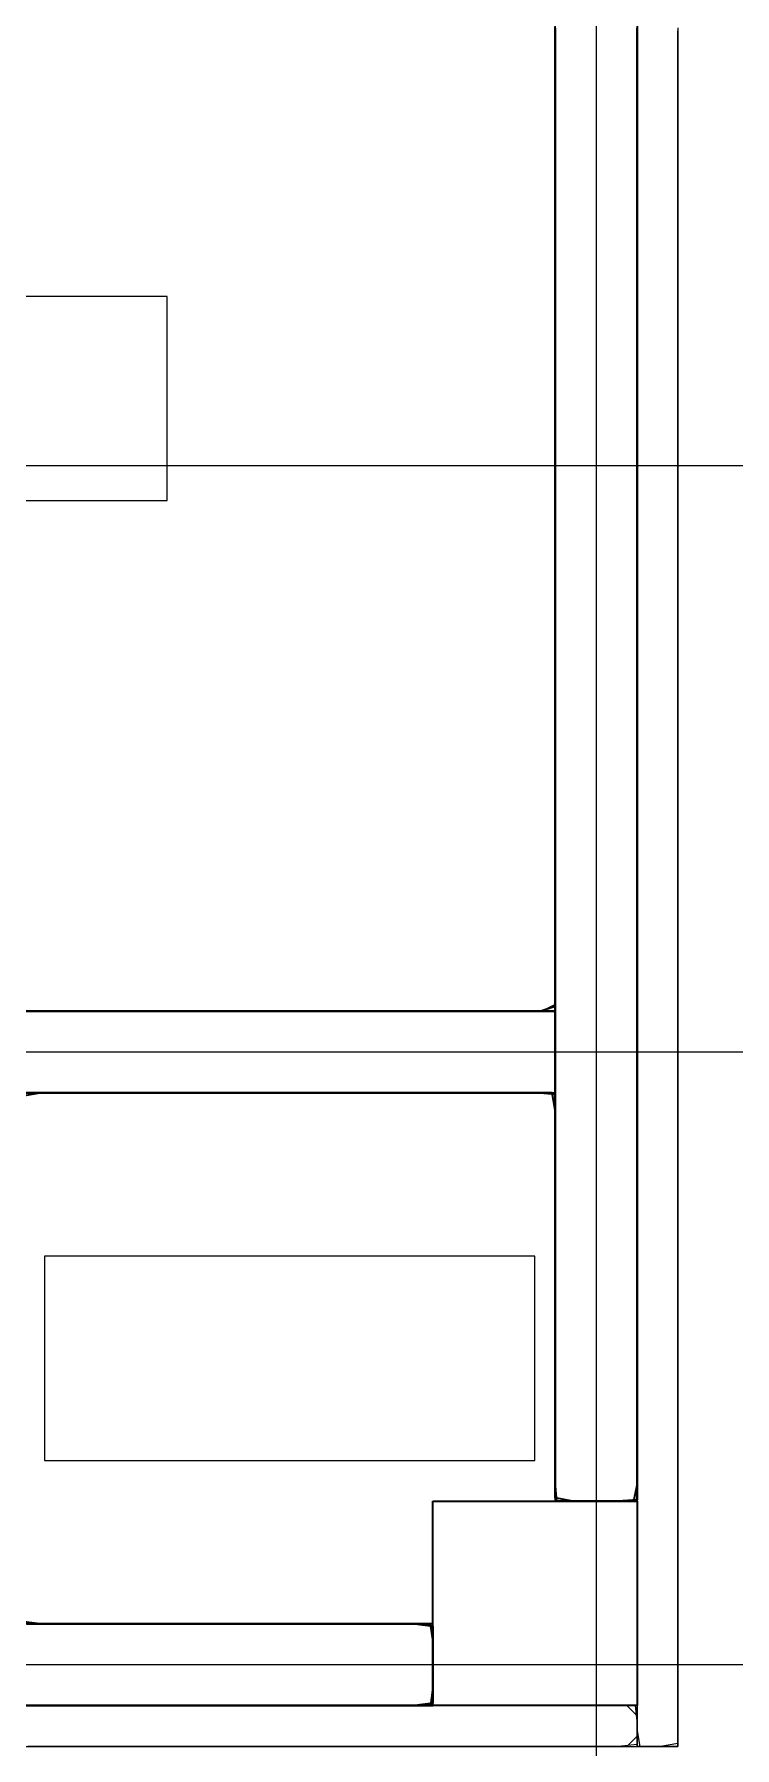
# Model space of a CAD drawing. Header units: metres. Extents: x 0 to 434, y -50 to 331.
# Drawn here: x 283.65 to 300.79, y 75.09 to 117.04 of the extents above; entities that cross this region are included whole.
import ezdxf

# ---------------------------------------------------------------- set-up
doc = ezdxf.new("R2010")
doc.units = ezdxf.units.M
for name, color, linetype in [('A-ANNO', 7, 'Continuous'), ('A-COLU', 7, 'Continuous'), ('A-MAT', 7, 'Continuous'), ('A-SLAB', 7, 'Continuous'), ('A-WALL', 7, 'Continuous')]:
    doc.layers.add(name, color=color, linetype=linetype)

msp = doc.modelspace()

# ---------------------------------------------------------------- linework, layer by layer
at = {"linetype": 'Continuous', "lineweight": 25}
for points in [[(274.899, 105.627), (286.899, 105.627), (286.899, 110.627), (274.899, 110.627), (274.899, 105.627)], [(283.899, 82.127), (295.899, 82.127), (295.899, 87.127), (283.899, 87.127), (283.899, 82.127)]]:
    msp.add_lwpolyline(points, close=True, dxfattribs=at)
at = {"layer": 'A-ANNO', "linetype": 'Continuous', "lineweight": 18, "true_color": 0x000000}
for p, q in [((297.399, 224.487), (297.399, 36.119)), ((103.402, 106.484), (353.399, 106.484)), ((262.429, 92.127), (311.677, 92.127)), ((262.429, 92.127), (311.677, 92.127)), ((80.3, 77.127), (340.779, 77.127))]:
    msp.add_line(p, q, dxfattribs=at)
at = {"layer": 'A-COLU', "linetype": 'Continuous', "lineweight": 35, "true_color": 0x000000}
for points in [[(293.399, 81.127), (293.899, 81.127), (294.399, 81.127), (294.899, 81.127), (295.399, 81.127), (295.899, 81.127), (296.399, 81.127), (296.899, 81.127), (297.399, 81.127), (297.899, 81.127), (298.399, 81.127)], [(293.399, 76.127), (293.399, 76.627), (293.399, 77.127), (293.399, 77.627), (293.399, 78.127), (293.399, 78.627), (293.399, 79.127), (293.399, 79.627), (293.399, 80.127), (293.399, 80.627), (293.399, 81.127)], [(298.399, 81.127), (298.399, 80.627), (298.399, 80.127), (298.399, 79.627), (298.399, 79.127), (298.399, 78.627), (298.399, 78.127), (298.399, 77.627), (298.399, 77.127), (298.399, 76.627), (298.399, 76.127)], [(298.399, 76.127), (297.899, 76.127), (297.399, 76.127), (296.899, 76.127), (296.399, 76.127), (295.899, 76.127), (295.399, 76.127), (294.899, 76.127), (294.399, 76.127), (293.899, 76.127), (293.399, 76.127)]]:
    msp.add_lwpolyline(points, dxfattribs=at)
msp.add_lwpolyline([(293.399, 81.127), (293.899, 81.127), (294.399, 81.127), (294.899, 81.127), (295.399, 81.127), (295.899, 81.127), (296.399, 81.127), (296.899, 81.127), (297.399, 81.127), (297.899, 81.127), (298.399, 81.127), (298.399, 80.627), (298.399, 80.127), (298.399, 79.627), (298.399, 79.127), (298.399, 78.627), (298.399, 78.127), (298.399, 77.627), (298.399, 77.127), (298.399, 76.627), (298.399, 76.127), (297.899, 76.127), (297.399, 76.127), (296.899, 76.127), (296.399, 76.127), (295.899, 76.127), (295.399, 76.127), (294.899, 76.127), (294.399, 76.127), (293.899, 76.127), (293.399, 76.127), (293.399, 76.627), (293.399, 77.127), (293.399, 77.627), (293.399, 78.127), (293.399, 78.627), (293.399, 79.127), (293.399, 79.627), (293.399, 80.127), (293.399, 80.627), (293.399, 81.127)], close=True, dxfattribs=at)
at = {"layer": 'A-MAT', "linetype": 'Continuous', "lineweight": 18, "true_color": 0x000000}
for points in [[(296.399, 117.293), (296.399, 116.793), (296.399, 116.293), (296.399, 115.793), (296.399, 115.293), (296.399, 114.793), (296.399, 114.293), (296.399, 113.793), (296.399, 113.293), (296.399, 112.793), (296.399, 112.293), (296.399, 111.793), (296.399, 111.293), (296.399, 110.793), (296.399, 110.293), (296.399, 109.793), (296.399, 109.293), (296.399, 108.793), (296.399, 108.293), (296.399, 107.793), (296.399, 107.293), (296.399, 106.793), (296.399, 106.293), (296.399, 105.793), (296.399, 105.293), (296.399, 104.793), (296.399, 104.293), (296.399, 103.793), (296.399, 103.293), (296.399, 102.793), (296.399, 102.293), (296.399, 101.793), (296.399, 101.293), (296.399, 100.793), (296.399, 100.293), (296.399, 99.793), (296.399, 99.293), (296.399, 98.793), (296.399, 98.293), (296.399, 97.793), (296.399, 97.293), (296.399, 96.793), (296.399, 96.293), (296.399, 95.793), (296.399, 95.293), (296.399, 94.793), (296.399, 94.293), (296.399, 93.793), (296.399, 93.293), (296.066, 93.127), (295.566, 93.127), (295.066, 93.127), (294.566, 93.127), (294.066, 93.127), (293.566, 93.127), (293.066, 93.127), (292.566, 93.127), (292.066, 93.127), (291.566, 93.127), (291.066, 93.127), (290.566, 93.127), (290.066, 93.127), (289.566, 93.127), (289.066, 93.127), (288.566, 93.127), (288.066, 93.127), (287.566, 93.127), (287.066, 93.127), (286.566, 93.127), (286.066, 93.127), (285.566, 93.127), (285.066, 93.127), (284.566, 93.127), (284.066, 93.127), (283.566, 93.127)], [(299.399, 117.2), (299.399, 116.7), (299.399, 116.2), (299.399, 115.7), (299.399, 115.2), (299.399, 114.7), (299.399, 114.2), (299.399, 113.7), (299.399, 113.2), (299.399, 112.7), (299.399, 112.2), (299.399, 111.7), (299.399, 111.2), (299.399, 110.7), (299.399, 110.2), (299.399, 109.7), (299.399, 109.2), (299.399, 108.7), (299.399, 108.2), (299.399, 107.7), (299.399, 107.2), (299.399, 106.7), (299.399, 106.2), (299.399, 105.7), (299.399, 105.2), (299.399, 104.7), (299.399, 104.2), (299.399, 103.7), (299.399, 103.2), (299.399, 102.7), (299.399, 102.2), (299.399, 101.7), (299.399, 101.2), (299.399, 100.7), (299.399, 100.2), (299.399, 99.7), (299.399, 99.2), (299.399, 98.7), (299.399, 98.2), (299.399, 97.7), (299.399, 97.2), (299.399, 96.7), (299.399, 96.2), (299.399, 95.7), (299.399, 95.2), (299.399, 94.7), (299.399, 94.2), (299.399, 93.7), (299.399, 93.2), (299.399, 92.7), (299.399, 92.2), (299.399, 91.7), (299.399, 91.2), (299.399, 90.7), (299.399, 90.2), (299.399, 89.7), (299.399, 89.2), (299.399, 88.7), (299.399, 88.2), (299.399, 87.7), (299.399, 87.2), (299.399, 86.7), (299.399, 86.2), (299.399, 85.7), (299.399, 85.2), (299.399, 84.7), (299.399, 84.2), (299.399, 83.7), (299.399, 83.2), (299.399, 82.7), (299.399, 82.2), (299.399, 81.7), (299.399, 81.2), (299.399, 80.7), (299.399, 80.2), (299.399, 79.7), (299.399, 79.2), (299.399, 78.7), (299.399, 78.2), (299.399, 77.7), (299.399, 77.2), (299.399, 76.7), (299.399, 76.2), (299.399, 75.7), (299.399, 75.2), (298.973, 75.127), (298.473, 75.127), (298.399, 75.553), (298.399, 76.053), (298.399, 76.553), (298.399, 77.053), (298.399, 77.553), (298.399, 78.053), (298.399, 78.553), (298.399, 79.053), (298.399, 79.553), (298.399, 80.053), (298.399, 80.553), (298.399, 81.053), (298.399, 81.553), (298.399, 82.053), (298.399, 82.553), (298.399, 83.053), (298.399, 83.553), (298.399, 84.053), (298.399, 84.553), (298.399, 85.053), (298.399, 85.553), (298.399, 86.053), (298.399, 86.553), (298.399, 87.053), (298.399, 87.553), (298.399, 88.053), (298.399, 88.553), (298.399, 89.053), (298.399, 89.553), (298.399, 90.053), (298.399, 90.553), (298.399, 91.053), (298.399, 91.553), (298.399, 92.053), (298.399, 92.553), (298.399, 93.053), (298.399, 93.553), (298.399, 94.053), (298.399, 94.553), (298.399, 95.053), (298.399, 95.553), (298.399, 96.053), (298.399, 96.553), (298.399, 97.053), (298.399, 97.553), (298.399, 98.053), (298.399, 98.553), (298.399, 99.053), (298.399, 99.553), (298.399, 100.053), (298.399, 100.553), (298.399, 101.053), (298.399, 101.553), (298.399, 102.053), (298.399, 102.553), (298.399, 103.053), (298.399, 103.553), (298.399, 104.053), (298.399, 104.553), (298.399, 105.053), (298.399, 105.553), (298.399, 106.053), (298.399, 106.553), (298.399, 107.053), (298.399, 107.553), (298.399, 108.053), (298.399, 108.553), (298.399, 109.053), (298.399, 109.553), (298.399, 110.053), (298.399, 110.553), (298.399, 111.053), (298.399, 111.553), (298.399, 112.053), (298.399, 112.553), (298.399, 113.053), (298.399, 113.553), (298.399, 114.053), (298.399, 114.553), (298.399, 115.053), (298.399, 115.553), (298.399, 116.053), (298.399, 116.553), (298.399, 117.053)], [(298.399, 117.127), (298.399, 116.627), (298.399, 116.127), (298.399, 115.627), (298.399, 115.127), (298.399, 114.627), (298.399, 114.127), (298.399, 113.627), (298.399, 113.127), (298.399, 112.627), (298.399, 112.127), (298.399, 111.627), (298.399, 111.127), (298.399, 110.627), (298.399, 110.127), (298.399, 109.627), (298.399, 109.127), (298.399, 108.627), (298.399, 108.127), (298.399, 107.627), (298.399, 107.127), (298.399, 106.627), (298.399, 106.127), (298.399, 105.627), (298.399, 105.127), (298.399, 104.627), (298.399, 104.127), (298.399, 103.627), (298.399, 103.127), (298.399, 102.627), (298.399, 102.127), (298.399, 101.627), (298.399, 101.127), (298.399, 100.627), (298.399, 100.127), (298.399, 99.627), (298.399, 99.127), (298.399, 98.627), (298.399, 98.127), (298.399, 97.627), (298.399, 97.127), (298.399, 96.627), (298.399, 96.127), (298.399, 95.627), (298.399, 95.127), (298.399, 94.627), (298.399, 94.127), (298.399, 93.627), (298.399, 93.127), (298.399, 92.627), (298.399, 92.127), (298.399, 91.627), (298.399, 91.127), (298.399, 90.627), (298.399, 90.127), (298.399, 89.627), (298.399, 89.127), (298.399, 88.627), (298.399, 88.127), (298.399, 87.627), (298.399, 87.127), (298.399, 86.627), (298.399, 86.127), (298.399, 85.627), (298.399, 85.127), (298.399, 84.627), (298.399, 84.127), (298.399, 83.627), (298.399, 83.127), (298.399, 82.627), (298.399, 82.127), (298.399, 81.627), (298.399, 81.127), (298.399, 80.627), (298.399, 80.127), (298.399, 79.627), (298.399, 79.127), (298.399, 78.627), (298.399, 78.127), (298.399, 77.627), (298.399, 77.127), (298.399, 76.627), (298.399, 76.127), (298.399, 75.627), (298.399, 75.127)], [(299.399, 117.127), (299.399, 116.627), (299.399, 116.127), (299.399, 115.627), (299.399, 115.127), (299.399, 114.627), (299.399, 114.127), (299.399, 113.627), (299.399, 113.127), (299.399, 112.627), (299.399, 112.127), (299.399, 111.627), (299.399, 111.127), (299.399, 110.627), (299.399, 110.127), (299.399, 109.627), (299.399, 109.127), (299.399, 108.627), (299.399, 108.127), (299.399, 107.627), (299.399, 107.127), (299.399, 106.627), (299.399, 106.127), (299.399, 105.627), (299.399, 105.127), (299.399, 104.627), (299.399, 104.127), (299.399, 103.627), (299.399, 103.127), (299.399, 102.627), (299.399, 102.127), (299.399, 101.627), (299.399, 101.127), (299.399, 100.627), (299.399, 100.127), (299.399, 99.627), (299.399, 99.127), (299.399, 98.627), (299.399, 98.127), (299.399, 97.627), (299.399, 97.127), (299.399, 96.627), (299.399, 96.127), (299.399, 95.627), (299.399, 95.127), (299.399, 94.627), (299.399, 94.127), (299.399, 93.627), (299.399, 93.127), (299.399, 92.627), (299.399, 92.127), (299.399, 91.627), (299.399, 91.127), (299.399, 90.627), (299.399, 90.127), (299.399, 89.627), (299.399, 89.127), (299.399, 88.627), (299.399, 88.127), (299.399, 87.627), (299.399, 87.127), (299.399, 86.627), (299.399, 86.127), (299.399, 85.627), (299.399, 85.127), (299.399, 84.627), (299.399, 84.127), (299.399, 83.627), (299.399, 83.127), (299.399, 82.627), (299.399, 82.127), (299.399, 81.627), (299.399, 81.127), (299.399, 80.627), (299.399, 80.127), (299.399, 79.627), (299.399, 79.127), (299.399, 78.627), (299.399, 78.127), (299.399, 77.627), (299.399, 77.127), (299.399, 76.627), (299.399, 76.127), (299.399, 75.627), (299.399, 75.127), (298.899, 75.127), (298.399, 75.127), (298.399, 75.127), (298.399, 75.627), (298.399, 76.127), (298.399, 76.627), (298.399, 77.127), (298.399, 77.627), (298.399, 78.127), (298.399, 78.627), (298.399, 79.127), (298.399, 79.627), (298.399, 80.127), (298.399, 80.627), (298.399, 81.127), (298.399, 81.627), (298.399, 82.127), (298.399, 82.627), (298.399, 83.127), (298.399, 83.627), (298.399, 84.127), (298.399, 84.627), (298.399, 85.127), (298.399, 85.627), (298.399, 86.127), (298.399, 86.627), (298.399, 87.127), (298.399, 87.627), (298.399, 88.127), (298.399, 88.627), (298.399, 89.127), (298.399, 89.627), (298.399, 90.127), (298.399, 90.627), (298.399, 91.127), (298.399, 91.627), (298.399, 92.127), (298.399, 92.627), (298.399, 93.127), (298.399, 93.627), (298.399, 94.127), (298.399, 94.627), (298.399, 95.127), (298.399, 95.627), (298.399, 96.127), (298.399, 96.627), (298.399, 97.127), (298.399, 97.627), (298.399, 98.127), (298.399, 98.627), (298.399, 99.127), (298.399, 99.627), (298.399, 100.127), (298.399, 100.627), (298.399, 101.127), (298.399, 101.627), (298.399, 102.127), (298.399, 102.627), (298.399, 103.127), (298.399, 103.627), (298.399, 104.127), (298.399, 104.627), (298.399, 105.127), (298.399, 105.627), (298.399, 106.127), (298.399, 106.627), (298.399, 107.127), (298.399, 107.627), (298.399, 108.127), (298.399, 108.627), (298.399, 109.127), (298.399, 109.627), (298.399, 110.127), (298.399, 110.627), (298.399, 111.127), (298.399, 111.627), (298.399, 112.127), (298.399, 112.627), (298.399, 113.127), (298.399, 113.627), (298.399, 114.127), (298.399, 114.627), (298.399, 115.127), (298.399, 115.627), (298.399, 116.127), (298.399, 116.627), (298.399, 117.127)], [(298.399, 117.095), (298.399, 116.595), (298.399, 116.096), (298.399, 115.596), (298.399, 115.097), (298.399, 114.597), (298.399, 114.097), (298.399, 113.598), (298.399, 113.098), (298.399, 112.599), (298.399, 112.099), (298.399, 111.6), (298.399, 111.1), (298.399, 110.601), (298.399, 110.101), (298.399, 109.601), (298.399, 109.102), (298.399, 108.602), (298.399, 108.103), (298.399, 107.603), (298.399, 107.104), (298.399, 106.604), (298.399, 106.105), (298.399, 105.605), (298.399, 105.105), (298.399, 104.606), (298.399, 104.106), (298.399, 103.607), (298.399, 103.107), (298.399, 102.608), (298.399, 102.108), (298.399, 101.609), (298.399, 101.109), (298.399, 100.609), (298.399, 100.11), (298.399, 99.61), (298.399, 99.111), (298.399, 98.611), (298.399, 98.112), (298.399, 97.612), (298.399, 97.113), (298.399, 96.613), (298.399, 96.113), (298.399, 95.614), (298.399, 95.114), (298.399, 94.615), (298.399, 94.115), (298.399, 93.616), (298.399, 93.116), (298.399, 92.617), (298.399, 92.117), (298.399, 91.617), (298.399, 91.118), (298.399, 90.618), (298.399, 90.119), (298.399, 89.619), (298.399, 89.12), (298.399, 88.62), (298.399, 88.121), (298.399, 87.621), (298.399, 87.121), (298.399, 86.622), (298.399, 86.122), (298.399, 85.623), (298.399, 85.123), (298.399, 84.624), (298.399, 84.124), (298.399, 83.625), (298.399, 83.125), (298.399, 82.625), (298.399, 82.126), (298.399, 81.626), (298.399, 81.127)], [(299.399, 75.127), (299.399, 75.627), (299.399, 76.127), (299.399, 76.627), (299.399, 77.127), (299.399, 77.627), (299.399, 78.127), (299.399, 78.627), (299.399, 79.127), (299.399, 79.627), (299.399, 80.127), (299.399, 80.627), (299.399, 81.127), (299.399, 81.627), (299.399, 82.127), (299.399, 82.627), (299.399, 83.127), (299.399, 83.627), (299.399, 84.127), (299.399, 84.627), (299.399, 85.127), (299.399, 85.627), (299.399, 86.127), (299.399, 86.627), (299.399, 87.127), (299.399, 87.627), (299.399, 88.127), (299.399, 88.627), (299.399, 89.127), (299.399, 89.627), (299.399, 90.127), (299.399, 90.627), (299.399, 91.127), (299.399, 91.627), (299.399, 92.127), (299.399, 92.627), (299.399, 93.127), (299.399, 93.627), (299.399, 94.127), (299.399, 94.627), (299.399, 95.127), (299.399, 95.627), (299.399, 96.127), (299.399, 96.627), (299.399, 97.127), (299.399, 97.627), (299.399, 98.127), (299.399, 98.627), (299.399, 99.127), (299.399, 99.627), (299.399, 100.127), (299.399, 100.627), (299.399, 101.127), (299.399, 101.627), (299.399, 102.127), (299.399, 102.627), (299.399, 103.127), (299.399, 103.627), (299.399, 104.127), (299.399, 104.627), (299.399, 105.127), (299.399, 105.627), (299.399, 106.127), (299.399, 106.627), (299.399, 107.127), (299.399, 107.627), (299.399, 108.127), (299.399, 108.627), (299.399, 109.127), (299.399, 109.627), (299.399, 110.127), (299.399, 110.627), (299.399, 111.127), (299.399, 111.627), (299.399, 112.127), (299.399, 112.627), (299.399, 113.127), (299.399, 113.627), (299.399, 114.127), (299.399, 114.627), (299.399, 115.127), (299.399, 115.627), (299.399, 116.127), (299.399, 116.627), (299.399, 117.127)], [(283.399, 91.127), (283.899, 91.127), (284.399, 91.127), (284.899, 91.127), (285.399, 91.127), (285.899, 91.127), (286.399, 91.127), (286.899, 91.127), (287.399, 91.127), (287.899, 91.127), (288.399, 91.127), (288.899, 91.127), (289.399, 91.127), (289.899, 91.127), (290.399, 91.127), (290.899, 91.127), (291.399, 91.127), (291.899, 91.127), (292.399, 91.127), (292.899, 91.127), (293.399, 91.127), (293.899, 91.127), (294.399, 91.127), (294.899, 91.127), (295.399, 91.127), (295.899, 91.127), (296.399, 91.127), (296.399, 90.627), (296.399, 90.127), (296.399, 89.627), (296.399, 89.127), (296.399, 88.627), (296.399, 88.127), (296.399, 87.627), (296.399, 87.127), (296.399, 86.627), (296.399, 86.127), (296.399, 85.627), (296.399, 85.127), (296.399, 84.627), (296.399, 84.127), (296.399, 83.627), (296.399, 83.127), (296.399, 82.627), (296.399, 82.127), (296.399, 81.627), (296.399, 81.127), (295.899, 81.127), (295.399, 81.127), (294.899, 81.127), (294.399, 81.127), (293.899, 81.127), (293.399, 81.127), (293.399, 81.127), (293.399, 80.627), (293.399, 80.127), (293.399, 79.627), (293.399, 79.127), (293.399, 78.627), (293.399, 78.127), (292.899, 78.127), (292.399, 78.127), (291.899, 78.127), (291.399, 78.127), (290.899, 78.127), (290.399, 78.127), (289.899, 78.127), (289.399, 78.127), (288.899, 78.127), (288.399, 78.127), (287.899, 78.127), (287.399, 78.127), (286.899, 78.127), (286.399, 78.127), (285.899, 78.127), (285.399, 78.127), (284.899, 78.127), (284.399, 78.127), (283.899, 78.127), (283.399, 78.127)], [(283.195, 75.127), (283.694, 75.127), (284.192, 75.127), (284.691, 75.127), (285.189, 75.127), (285.688, 75.127), (286.186, 75.127), (286.685, 75.127), (287.183, 75.127), (287.682, 75.127), (288.18, 75.127), (288.679, 75.127), (289.177, 75.127), (289.676, 75.127), (290.174, 75.127), (290.673, 75.127), (291.171, 75.127), (291.67, 75.127), (292.168, 75.127), (292.667, 75.127), (293.165, 75.127), (293.664, 75.127), (294.162, 75.127), (294.661, 75.127), (295.159, 75.127), (295.658, 75.127), (296.156, 75.127), (296.655, 75.127), (297.153, 75.127), (297.652, 75.127), (298.15, 75.127), (298.399, 75.376), (298.399, 75.874), (298.153, 76.127), (297.655, 76.127), (297.156, 76.127), (296.658, 76.127), (296.159, 76.127), (295.661, 76.127), (295.162, 76.127), (294.664, 76.127), (294.165, 76.127), (293.667, 76.127), (293.168, 76.127), (292.67, 76.127), (292.171, 76.127), (291.673, 76.127), (291.174, 76.127), (290.676, 76.127), (290.177, 76.127), (289.679, 76.127), (289.18, 76.127), (288.682, 76.127), (288.183, 76.127), (287.685, 76.127), (287.186, 76.127), (286.688, 76.127), (286.189, 76.127), (285.691, 76.127), (285.192, 76.127), (284.694, 76.127), (284.195, 76.127), (283.697, 76.127), (283.198, 76.127)], [(283.398, 76.127), (283.897, 76.127), (284.395, 76.127), (284.894, 76.127), (285.392, 76.127), (285.891, 76.127), (286.389, 76.127), (286.888, 76.127), (287.386, 76.127), (287.885, 76.127), (288.383, 76.127), (288.882, 76.127), (289.38, 76.127), (289.879, 76.127), (290.377, 76.127), (290.876, 76.127), (291.374, 76.127), (291.873, 76.127), (292.371, 76.127), (292.87, 76.127), (293.368, 76.127), (293.867, 76.127), (294.365, 76.127), (294.864, 76.127), (295.362, 76.127), (295.861, 76.127), (296.359, 76.127), (296.858, 76.127), (297.356, 76.127), (297.855, 76.127), (298.353, 76.127), (298.399, 75.674), (298.399, 75.176), (297.95, 75.127), (297.451, 75.127), (296.953, 75.127), (296.454, 75.127), (295.956, 75.127), (295.457, 75.127), (294.959, 75.127), (294.46, 75.127), (293.962, 75.127), (293.463, 75.127), (292.965, 75.127), (292.466, 75.127), (291.968, 75.127), (291.469, 75.127), (290.971, 75.127), (290.472, 75.127), (289.974, 75.127), (289.475, 75.127), (288.977, 75.127), (288.478, 75.127), (287.98, 75.127), (287.481, 75.127), (286.983, 75.127), (286.484, 75.127), (285.986, 75.127), (285.487, 75.127), (284.989, 75.127), (284.49, 75.127), (283.992, 75.127), (283.493, 75.127)], [(298.399, 76.127), (297.902, 76.127), (297.405, 76.127), (296.908, 76.127), (296.411, 76.127), (295.914, 76.127), (295.418, 76.127), (294.921, 76.127), (294.424, 76.127), (293.927, 76.127), (293.43, 76.127), (292.933, 76.127), (292.436, 76.127), (291.939, 76.127), (291.442, 76.127), (290.945, 76.127), (290.448, 76.127), (289.951, 76.127), (289.454, 76.127), (288.957, 76.127), (288.46, 76.127), (287.963, 76.127), (287.466, 76.127), (286.969, 76.127), (286.472, 76.127), (285.975, 76.127), (285.478, 76.127), (284.981, 76.127), (284.484, 76.127), (283.987, 76.127), (283.49, 76.127)], [(298.399, 75.127), (298.399, 75.252), (298.399, 75.377), (298.399, 75.502), (298.399, 75.627), (298.399, 75.752), (298.399, 75.877), (298.399, 76.002), (298.399, 76.127)], [(283.49, 75.127), (283.987, 75.127), (284.484, 75.127), (284.981, 75.127), (285.478, 75.127), (285.975, 75.127), (286.472, 75.127), (286.969, 75.127), (287.466, 75.127), (287.963, 75.127), (288.46, 75.127), (288.957, 75.127), (289.454, 75.127), (289.951, 75.127), (290.448, 75.127), (290.945, 75.127), (291.442, 75.127), (291.939, 75.127), (292.436, 75.127), (292.933, 75.127), (293.43, 75.127), (293.927, 75.127), (294.424, 75.127), (294.921, 75.127), (295.418, 75.127), (295.914, 75.127), (296.411, 75.127), (296.908, 75.127), (297.405, 75.127), (297.902, 75.127), (298.399, 75.127)], [(298.399, 75.127), (298.524, 75.127), (298.649, 75.127), (298.774, 75.127), (298.899, 75.127), (299.024, 75.127), (299.149, 75.127), (299.274, 75.127), (299.399, 75.127)]]:
    msp.add_lwpolyline(points, dxfattribs=at)
msp.add_lwpolyline([(298.399, 75.127), (298.399, 75.127), (298.399, 75.127), (298.399, 75.127), (298.399, 75.127), (298.399, 75.127), (298.399, 75.127), (298.399, 75.127), (298.399, 75.127)], close=True, dxfattribs=at)
at = {"layer": 'A-SLAB', "linetype": 'Continuous', "lineweight": 35, "true_color": 0x000000}
msp.add_lwpolyline([(298.399, 94.266), (298.399, 94.763), (298.399, 95.261), (298.399, 95.759), (298.399, 96.256), (298.399, 96.754), (298.399, 97.251), (298.399, 97.749), (298.399, 98.247), (298.399, 98.744), (298.399, 99.242), (298.399, 99.739), (298.399, 100.237), (298.399, 100.735), (298.399, 101.232), (298.399, 101.73), (298.399, 102.227), (298.399, 102.725), (298.399, 103.223), (298.399, 103.72), (298.399, 104.218), (298.399, 104.715), (298.399, 105.213), (298.399, 105.711), (298.399, 106.208), (298.399, 106.706), (298.399, 107.203), (298.399, 107.701), (298.399, 108.199), (298.399, 108.696), (298.399, 109.194), (298.399, 109.691), (298.399, 110.189), (298.399, 110.687), (298.399, 111.184), (298.399, 111.682), (298.399, 112.18), (298.399, 112.677), (298.399, 113.175), (298.399, 113.672), (298.399, 114.17), (298.399, 114.668), (298.399, 115.165), (298.399, 115.663), (298.399, 116.16), (298.399, 116.658), (298.399, 117.156)], dxfattribs=at)
at = {"layer": 'A-WALL', "linetype": 'Continuous', "lineweight": 35, "true_color": 0x000000}
for points in [[(298.4, 117.527), (298.4, 117.027), (298.4, 116.528), (298.4, 116.028), (298.4, 115.528), (298.4, 115.028), (298.4, 114.528), (298.4, 114.029), (298.4, 113.529), (298.4, 113.029), (298.4, 112.529), (298.4, 112.03), (298.4, 111.53), (298.4, 111.03), (298.4, 110.53), (298.4, 110.031), (298.4, 109.531), (298.4, 109.031), (298.4, 108.531), (298.4, 108.032), (298.4, 107.532), (298.4, 107.032), (298.4, 106.532), (298.4, 106.033), (298.4, 105.533), (298.4, 105.033), (298.4, 104.533), (298.4, 104.034), (298.4, 103.534), (298.4, 103.034), (298.4, 102.534), (298.4, 102.035), (298.4, 101.535), (298.4, 101.035), (298.4, 100.535), (298.4, 100.036), (298.4, 99.536), (298.4, 99.036), (298.4, 98.536), (298.4, 98.037), (298.4, 97.537), (298.4, 97.037), (298.4, 96.537), (298.4, 96.038), (298.4, 95.538), (298.4, 95.038), (298.4, 94.538), (298.4, 94.038), (298.4, 93.539), (298.4, 93.039), (298.4, 92.539), (298.4, 92.039), (298.4, 91.54), (298.4, 91.04), (298.4, 90.54), (298.4, 90.04), (298.4, 89.541), (298.4, 89.041), (298.4, 88.541), (298.4, 88.041), (298.4, 87.542), (298.4, 87.042), (298.4, 86.542), (298.4, 86.042), (298.4, 85.543), (298.4, 85.043), (298.4, 84.543), (298.4, 84.043), (298.4, 83.544), (298.4, 83.044), (298.4, 82.544), (298.4, 82.044), (298.4, 81.545), (298.317, 81.127), (297.818, 81.127), (297.318, 81.127), (296.818, 81.127), (296.4, 81.208), (296.4, 81.708), (296.4, 82.208), (296.4, 82.708), (296.4, 83.207), (296.4, 83.707), (296.4, 84.207), (296.4, 84.707), (296.4, 85.206), (296.4, 85.706), (296.4, 86.206), (296.4, 86.706), (296.4, 87.205), (296.4, 87.705), (296.4, 88.205), (296.4, 88.705), (296.4, 89.204), (296.4, 89.704), (296.4, 90.204), (296.4, 90.704), (296.323, 91.127), (295.824, 91.127), (295.324, 91.127), (294.824, 91.127), (294.324, 91.127), (293.825, 91.127), (293.325, 91.127), (292.825, 91.127), (292.325, 91.127), (291.825, 91.127), (291.326, 91.127), (290.826, 91.127), (290.326, 91.127), (289.826, 91.127), (289.327, 91.127), (288.827, 91.127), (288.327, 91.127), (287.827, 91.127), (287.328, 91.127), (286.828, 91.127), (286.328, 91.127), (285.828, 91.127), (285.329, 91.127), (284.829, 91.127), (284.329, 91.127), (283.829, 91.127), (283.4, 91.057)], [(283.406, 93.127), (283.906, 93.127), (284.406, 93.127), (284.905, 93.127), (285.405, 93.127), (285.905, 93.127), (286.405, 93.127), (286.904, 93.127), (287.404, 93.127), (287.904, 93.127), (288.404, 93.127), (288.903, 93.127), (289.403, 93.127), (289.903, 93.127), (290.403, 93.127), (290.902, 93.127), (291.402, 93.127), (291.902, 93.127), (292.402, 93.127), (292.901, 93.127), (293.401, 93.127), (293.901, 93.127), (294.401, 93.127), (294.9, 93.127), (295.4, 93.127), (295.9, 93.127), (296.4, 93.127), (296.4, 93.127), (296.4, 93.627), (296.4, 94.127), (296.4, 94.626), (296.4, 95.126), (296.4, 95.626), (296.4, 96.126), (296.4, 96.625), (296.4, 97.125), (296.4, 97.625), (296.4, 98.125), (296.4, 98.624), (296.4, 99.124), (296.4, 99.624), (296.4, 100.124), (296.4, 100.623), (296.4, 101.123), (296.4, 101.623), (296.4, 102.123), (296.4, 102.622), (296.4, 103.122), (296.4, 103.622), (296.4, 104.122), (296.4, 104.621), (296.4, 105.121), (296.4, 105.621), (296.4, 106.121), (296.4, 106.621), (296.4, 107.12), (296.4, 107.62), (296.4, 108.12), (296.4, 108.62), (296.4, 109.119), (296.4, 109.619), (296.4, 110.119), (296.4, 110.619), (296.4, 111.118), (296.4, 111.618), (296.4, 112.118), (296.4, 112.618), (296.4, 113.117), (296.4, 113.617), (296.4, 114.117), (296.4, 114.617), (296.4, 115.116), (296.4, 115.616), (296.4, 116.116), (296.4, 116.616), (296.4, 117.115)], [(298.4, 117.146), (298.4, 116.646), (298.4, 116.146), (298.4, 115.646), (298.4, 115.147), (298.4, 114.647), (298.4, 114.147), (298.4, 113.647), (298.4, 113.148), (298.4, 112.648), (298.4, 112.148), (298.4, 111.648), (298.4, 111.149), (298.4, 110.649), (298.4, 110.149), (298.4, 109.649), (298.4, 109.149), (298.4, 108.65), (298.4, 108.15), (298.4, 107.65), (298.4, 107.15), (298.4, 106.651), (298.4, 106.151), (298.4, 105.651), (298.4, 105.151), (298.4, 104.652), (298.4, 104.152), (298.4, 103.652), (298.4, 103.152), (298.4, 102.653), (298.4, 102.153), (298.4, 101.653), (298.4, 101.153), (298.4, 100.654), (298.4, 100.154), (298.4, 99.654), (298.4, 99.154), (298.4, 98.655), (298.4, 98.155), (298.4, 97.655), (298.4, 97.155), (298.4, 96.656), (298.4, 96.156), (298.4, 95.656), (298.4, 95.156), (298.4, 94.657), (298.4, 94.157), (298.4, 93.657), (298.4, 93.157), (298.4, 92.658), (298.4, 92.158), (298.4, 91.658), (298.4, 91.158), (298.4, 90.658), (298.4, 90.159), (298.4, 89.659), (298.4, 89.159), (298.4, 88.659), (298.4, 88.16), (298.4, 87.66), (298.4, 87.16), (298.4, 86.66), (298.4, 86.161), (298.4, 85.661), (298.4, 85.161), (298.4, 84.661), (298.4, 84.162), (298.4, 83.662), (298.4, 83.162), (298.4, 82.662), (298.4, 82.163), (298.4, 81.663), (298.4, 81.163), (297.936, 81.127), (297.436, 81.127), (296.936, 81.127), (296.437, 81.127), (296.4, 81.59), (296.4, 82.09), (296.4, 82.589), (296.4, 83.089), (296.4, 83.589), (296.4, 84.089), (296.4, 84.588), (296.4, 85.088), (296.4, 85.588), (296.4, 86.088), (296.4, 86.587), (296.4, 87.087), (296.4, 87.587), (296.4, 88.087), (296.4, 88.586), (296.4, 89.086), (296.4, 89.586), (296.4, 90.086), (296.4, 90.585), (296.4, 91.085), (295.942, 91.127), (295.442, 91.127), (294.942, 91.127), (294.443, 91.127), (293.943, 91.127), (293.443, 91.127), (292.943, 91.127), (292.444, 91.127), (291.944, 91.127), (291.444, 91.127), (290.944, 91.127), (290.445, 91.127), (289.945, 91.127), (289.445, 91.127), (288.945, 91.127), (288.445, 91.127), (287.946, 91.127), (287.446, 91.127), (286.946, 91.127), (286.446, 91.127), (285.947, 91.127), (285.447, 91.127), (284.947, 91.127), (284.447, 91.127), (283.948, 91.127), (283.448, 91.127)], [(283.524, 93.127), (284.024, 93.127), (284.524, 93.127), (285.024, 93.127), (285.523, 93.127), (286.023, 93.127), (286.523, 93.127), (287.023, 93.127), (287.522, 93.127), (288.022, 93.127), (288.522, 93.127), (289.022, 93.127), (289.521, 93.127), (290.021, 93.127), (290.521, 93.127), (291.021, 93.127), (291.52, 93.127), (292.02, 93.127), (292.52, 93.127), (293.02, 93.127), (293.52, 93.127), (294.019, 93.127), (294.519, 93.127), (295.019, 93.127), (295.519, 93.127), (296.018, 93.127), (296.4, 93.245), (296.4, 93.745), (296.4, 94.245), (296.4, 94.745), (296.4, 95.244), (296.4, 95.744), (296.4, 96.244), (296.4, 96.744), (296.4, 97.243), (296.4, 97.743), (296.4, 98.243), (296.4, 98.743), (296.4, 99.242), (296.4, 99.742), (296.4, 100.242), (296.4, 100.742), (296.4, 101.241), (296.4, 101.741), (296.4, 102.241), (296.4, 102.741), (296.4, 103.241), (296.4, 103.74), (296.4, 104.24), (296.4, 104.74), (296.4, 105.24), (296.4, 105.739), (296.4, 106.239), (296.4, 106.739), (296.4, 107.239), (296.4, 107.738), (296.4, 108.238), (296.4, 108.738), (296.4, 109.238), (296.4, 109.737), (296.4, 110.237), (296.4, 110.737), (296.4, 111.237), (296.4, 111.736), (296.4, 112.236), (296.4, 112.736), (296.4, 113.236), (296.4, 113.735), (296.4, 114.235), (296.4, 114.735), (296.4, 115.235), (296.4, 115.734), (296.4, 116.234), (296.4, 116.734), (296.4, 117.234)], [(296.399, 117.197), (296.399, 116.703), (296.399, 116.209), (296.399, 115.715), (296.399, 115.221), (296.399, 114.727), (296.399, 114.233), (296.399, 113.738), (296.399, 113.244), (296.399, 112.75), (296.399, 112.256), (296.399, 111.762), (296.399, 111.268), (296.399, 110.774), (296.399, 110.28), (296.399, 109.786), (296.399, 109.291), (296.399, 108.797), (296.399, 108.303), (296.399, 107.809), (296.399, 107.315), (296.399, 106.821), (296.399, 106.327), (296.399, 105.833), (296.399, 105.338), (296.399, 104.844), (296.399, 104.35), (296.399, 103.856), (296.399, 103.362), (296.399, 102.868), (296.399, 102.374), (296.399, 101.88), (296.399, 101.386), (296.399, 100.891), (296.399, 100.397), (296.399, 99.903), (296.399, 99.409), (296.399, 98.915), (296.399, 98.421), (296.399, 97.927), (296.399, 97.433), (296.399, 96.938), (296.399, 96.444), (296.399, 95.95), (296.399, 95.456), (296.399, 94.962), (296.399, 94.468), (296.399, 93.974), (296.399, 93.48), (296.399, 92.986), (296.399, 92.491), (296.399, 91.997), (296.399, 91.503), (296.399, 91.009), (296.399, 90.515), (296.399, 90.021), (296.399, 89.527), (296.399, 89.033), (296.399, 88.538), (296.399, 88.044), (296.399, 87.55), (296.399, 87.056), (296.399, 86.562), (296.399, 86.068), (296.399, 85.574), (296.399, 85.08), (296.399, 84.586), (296.399, 84.091), (296.399, 83.597), (296.399, 83.103), (296.399, 82.609), (296.399, 82.115), (296.399, 81.621), (296.399, 81.127)], [(298.399, 81.127), (298.399, 81.621), (298.399, 82.115), (298.399, 82.609), (298.399, 83.103), (298.399, 83.597), (298.399, 84.091), (298.399, 84.586), (298.399, 85.08), (298.399, 85.574), (298.399, 86.068), (298.399, 86.562), (298.399, 87.056), (298.399, 87.55), (298.399, 88.044), (298.399, 88.538), (298.399, 89.033), (298.399, 89.527), (298.399, 90.021), (298.399, 90.515), (298.399, 91.009), (298.399, 91.503), (298.399, 91.997), (298.399, 92.491), (298.399, 92.986), (298.399, 93.48), (298.399, 93.974), (298.399, 94.468), (298.399, 94.962), (298.399, 95.456), (298.399, 95.95), (298.399, 96.444), (298.399, 96.938), (298.399, 97.433), (298.399, 97.927), (298.399, 98.421), (298.399, 98.915), (298.399, 99.409), (298.399, 99.903), (298.399, 100.397), (298.399, 100.891), (298.399, 101.386), (298.399, 101.88), (298.399, 102.374), (298.399, 102.868), (298.399, 103.362), (298.399, 103.856), (298.399, 104.35), (298.399, 104.844), (298.399, 105.338), (298.399, 105.833), (298.399, 106.327), (298.399, 106.821), (298.399, 107.315), (298.399, 107.809), (298.399, 108.303), (298.399, 108.797), (298.399, 109.291), (298.399, 109.786), (298.399, 110.28), (298.399, 110.774), (298.399, 111.268), (298.399, 111.762), (298.399, 112.256), (298.399, 112.75), (298.399, 113.244), (298.399, 113.738), (298.399, 114.233), (298.399, 114.727), (298.399, 115.221), (298.399, 115.715), (298.399, 116.209), (298.399, 116.703), (298.399, 117.197)], [(296.399, 93.127), (295.899, 93.127), (295.399, 93.127), (294.899, 93.127), (294.399, 93.127), (293.899, 93.127), (293.399, 93.127), (292.899, 93.127), (292.399, 93.127), (291.899, 93.127), (291.399, 93.127), (290.899, 93.127), (290.399, 93.127), (289.899, 93.127), (289.399, 93.127), (288.899, 93.127), (288.399, 93.127), (287.899, 93.127), (287.399, 93.127), (286.899, 93.127), (286.399, 93.127), (285.899, 93.127), (285.399, 93.127), (284.899, 93.127), (284.399, 93.127), (283.899, 93.127), (283.399, 93.127)], [(296.399, 91.127), (296.399, 91.377), (296.399, 91.627), (296.399, 91.877), (296.399, 92.127), (296.399, 92.377), (296.399, 92.627), (296.399, 92.877), (296.399, 93.127)], [(283.399, 91.127), (283.899, 91.127), (284.399, 91.127), (284.899, 91.127), (285.399, 91.127), (285.899, 91.127), (286.399, 91.127), (286.899, 91.127), (287.399, 91.127), (287.899, 91.127), (288.399, 91.127), (288.899, 91.127), (289.399, 91.127), (289.899, 91.127), (290.399, 91.127), (290.899, 91.127), (291.399, 91.127), (291.899, 91.127), (292.399, 91.127), (292.899, 91.127), (293.399, 91.127), (293.899, 91.127), (294.399, 91.127), (294.899, 91.127), (295.399, 91.127), (295.899, 91.127), (296.399, 91.127)], [(296.399, 81.127), (296.649, 81.127), (296.899, 81.127), (297.149, 81.127), (297.399, 81.127), (297.649, 81.127), (297.899, 81.127), (298.149, 81.127), (298.399, 81.127)], [(283.464, 78.127), (283.963, 78.127), (284.463, 78.127), (284.963, 78.127), (285.463, 78.127), (285.962, 78.127), (286.462, 78.127), (286.962, 78.127), (287.462, 78.127), (287.961, 78.127), (288.461, 78.127), (288.961, 78.127), (289.461, 78.127), (289.96, 78.127), (290.46, 78.127), (290.96, 78.127), (291.46, 78.127), (291.959, 78.127), (292.459, 78.127), (292.959, 78.127), (293.4, 78.068), (293.4, 77.568), (293.4, 77.069), (293.4, 76.569), (293.342, 76.127), (292.842, 76.127), (292.342, 76.127), (291.843, 76.127), (291.343, 76.127), (290.843, 76.127), (290.343, 76.127), (289.844, 76.127), (289.344, 76.127), (288.844, 76.127), (288.344, 76.127), (287.844, 76.127), (287.345, 76.127), (286.845, 76.127), (286.345, 76.127), (285.845, 76.127), (285.346, 76.127), (284.846, 76.127), (284.346, 76.127), (283.846, 76.127), (283.347, 76.127)], [(293.399, 78.127), (292.899, 78.127), (292.399, 78.127), (291.899, 78.127), (291.399, 78.127), (290.899, 78.127), (290.399, 78.127), (289.899, 78.127), (289.399, 78.127), (288.899, 78.127), (288.399, 78.127), (287.899, 78.127), (287.399, 78.127), (286.899, 78.127), (286.399, 78.127), (285.899, 78.127), (285.399, 78.127), (284.899, 78.127), (284.399, 78.127), (283.899, 78.127), (283.399, 78.127)], [(283.4, 78.182), (283.845, 78.127), (284.345, 78.127), (284.844, 78.127), (285.344, 78.127), (285.844, 78.127), (286.344, 78.127), (286.844, 78.127), (287.343, 78.127), (287.843, 78.127), (288.343, 78.127), (288.843, 78.127), (289.342, 78.127), (289.842, 78.127), (290.342, 78.127), (290.842, 78.127), (291.341, 78.127), (291.841, 78.127), (292.341, 78.127), (292.841, 78.127), (293.34, 78.127), (293.4, 77.687), (293.4, 77.187), (293.4, 76.687), (293.4, 76.187), (292.96, 76.127), (292.461, 76.127), (291.961, 76.127), (291.461, 76.127), (290.961, 76.127), (290.462, 76.127), (289.962, 76.127), (289.462, 76.127), (288.962, 76.127), (288.463, 76.127), (287.963, 76.127), (287.463, 76.127), (286.963, 76.127), (286.464, 76.127), (285.964, 76.127), (285.464, 76.127), (284.964, 76.127), (284.464, 76.127), (283.965, 76.127), (283.465, 76.127)], [(293.399, 76.127), (293.399, 76.377), (293.399, 76.627), (293.399, 76.877), (293.399, 77.127), (293.399, 77.377), (293.399, 77.627), (293.399, 77.877), (293.399, 78.127)], [(283.399, 76.127), (283.899, 76.127), (284.399, 76.127), (284.899, 76.127), (285.399, 76.127), (285.899, 76.127), (286.399, 76.127), (286.899, 76.127), (287.399, 76.127), (287.899, 76.127), (288.399, 76.127), (288.899, 76.127), (289.399, 76.127), (289.899, 76.127), (290.399, 76.127), (290.899, 76.127), (291.399, 76.127), (291.899, 76.127), (292.399, 76.127), (292.899, 76.127), (293.399, 76.127)]]:
    msp.add_lwpolyline(points, dxfattribs=at)

doc.saveas('drawing.dxf')
